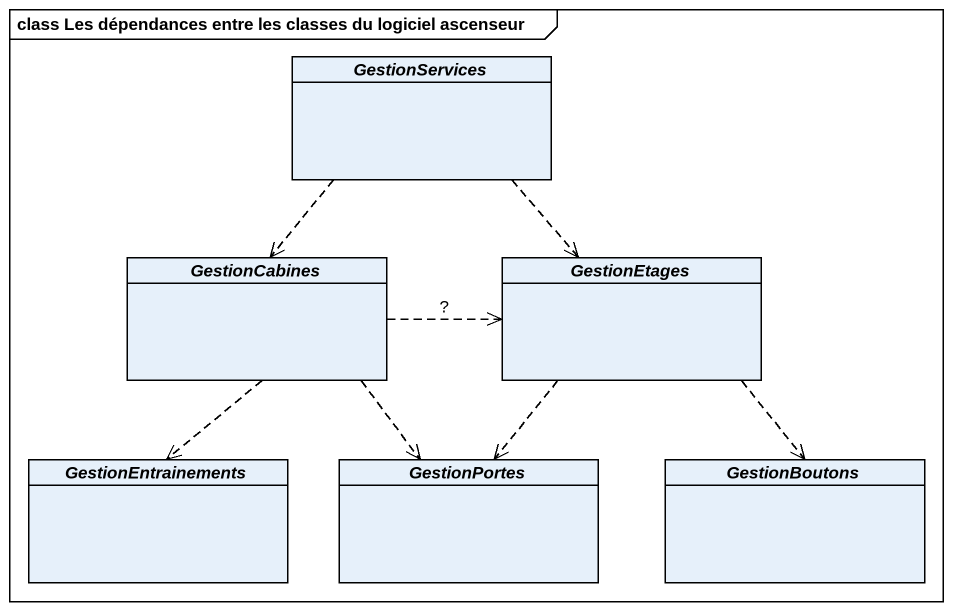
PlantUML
@startuml
mainframe class Les dépendances entre les classes du logiciel ascenseur
hide circle
hide empty members
abstract class GestionServices
abstract class GestionCabines
abstract class GestionEtages
abstract class GestionEntrainements
abstract class GestionPortes
abstract class GestionBoutons
GestionServices ..> GestionCabines
GestionServices ..> GestionEtages
GestionCabines .right.> GestionEtages : ?
GestionCabines ..> GestionEntrainements
GestionCabines ..> GestionPortes
GestionEtages ..> GestionPortes
GestionEtages ..> GestionBoutons
@enduml
